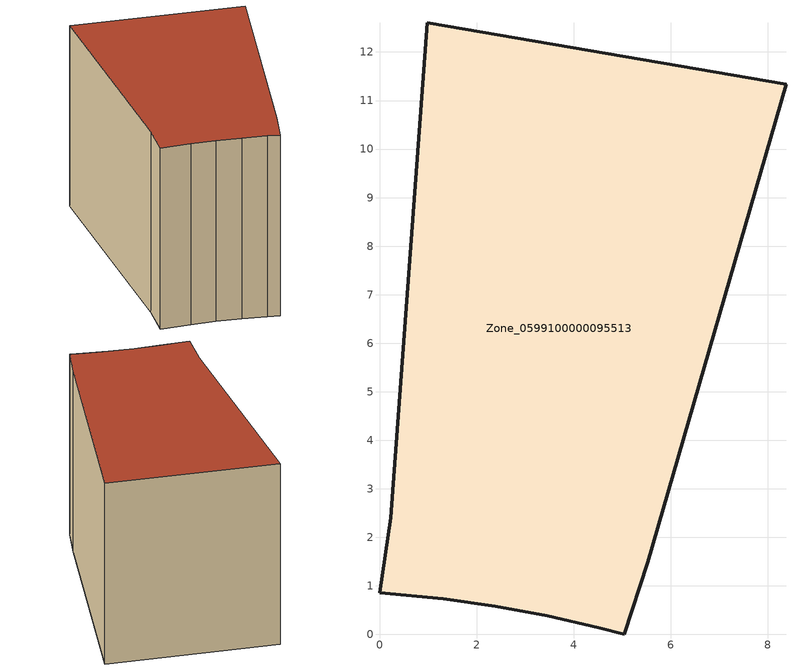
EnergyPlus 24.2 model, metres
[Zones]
Zone_0599100000095513
 floor ground (C_G): 8.37,11.34 5.52,1.48 5.04,0 4.52,0.14 3.46,0.39 2.39,0.59 1.31,0.74 0,0.86 0.23,2.4 0.98,12.61 z0
 wall outside (C_F): 0,0.86 1.31,0.74 2.39,0.59 3.46,0.39 4.52,0.14 5.04,0 5.52,1.48 8.37,11.34 0.98,12.61 0.23,2.4 0,0.86 z0:8.42
 roof outside (C_R): 0.23,2.4 0,0.86 1.31,0.74 2.39,0.59 3.46,0.39 4.52,0.14 5.04,0 5.52,1.48 8.37,11.34 0.98,12.61 z8.42
[BUILDING]
Pand.0599100000095513: North Axis=0; Terrain=City; Loads Convergence Tolerance Value=0.04; Temperature Convergence Tolerance Value=0.4; Solar Distribution=FullExterior; Maximum Number of Warmup Days=25; Minimum Number of Warmup Days=1
[Site:Location]
Rotterdam.The.Hague.AP_ZH_NLD Design_Conditions: Latitude=51.96; Longitude=4.45; Time Zone=1; Elevation=-4.5
[SITE:GROUNDTEMPERATURE:BUILDINGSURFACE]
18, 18, 18, 18, 18, 18, 18, 18, 18, 18, 18, 18
[MATERIAL] Thermal Absorptance=0.9; Solar Absorptance=0.7; Visible Absorptance=0.7
Name | Roughness | Thickness | Conductivity | Density | Specific Heat
G.TI.1992-2005 | MediumSmooth | 0.15 | 0.06 | 540 | 1210
F.TI.1992-2005 | Rough | 0.3 | 0.12 | 1920 | 840
R.TI.1992-2005 | MediumRough | 0.2 | 0.08 | 1500 | 1000
[CONSTRUCTION]
C_G: G.TI.1992-2005
C_F: F.TI.1992-2005
C_R: R.TI.1992-2005
[ZONE]
Zone_0599100000095513: Type=1; Multiplier=1; Ceiling Height=Autocalculate; Volume=Autocalculate; Floor Area=autocalculate; Part of Total Floor Area=Yes
[ZONEINFILTRATION:DESIGNFLOWRATE]
Infil_Zone_0599100000095513: Zone or ZoneList or Space or SpaceList=Zone_0599100000095513; Schedule=AlwaysOn; Design Flow Rate Calculation Method=Flow/Area; Flow Rate per Floor Area=0.0015; Constant Term Coefficient=1; Temperature Term Coefficient=0; Velocity Term Coefficient=0; Velocity Squared Term Coefficient=0
[HVACTEMPLATE:ZONE:IDEALLOADSAIRSYSTEM]
Zone_0599100000095513: Maximum Heating Supply Air Temperature=50; Minimum Cooling Supply Air Temperature=13; Maximum Heating Supply Air Humidity Ratio=0.0156; Minimum Cooling Supply Air Humidity Ratio=0.0077; Heating Limit=NoLimit; Cooling Limit=NoLimit; Dehumidification Control Type=ConstantSensibleHeatRatio; Cooling Sensible Heat Ratio=0.7; Dehumidification Setpoint=60; Humidification Control Type=None; Humidification Setpoint=30; Outdoor Air Method=None; Outdoor Air Flow Rate per Person=0.00944; Outdoor Air Flow Rate per Zone Floor Area=0; Outdoor Air Flow Rate per Zone=0; Demand Controlled Ventilation Type=None; Outdoor Air Economizer Type=NoEconomizer; Heat Recovery Type=None; Sensible Heat Recovery Effectiveness=0.7; Latent Heat Recovery Effectiveness=0.65
[ZONECONTROL:THERMOSTAT]
ThermostatControl_Zone_0599100000095513: Zone or ZoneList=Zone_0599100000095513; Control Type Schedule=DualSetpointControlType; Control 1=Thermostat_Zone_0599100000095513; Temperature Difference Between Cutout And Setpoint=0
[THERMOSTATSETPOINT:DUALSETPOINT]
Thermostat_Zone_0599100000095513: Heating Setpoint Temperature Schedule=HeatingSetpoint_Zone_0599100000095513; Cooling Setpoint Temperature Schedule=CoolingSetpoint_Zone_0599100000095513
[SCHEDULE:COMPACT]
HeatingSetpoint_Zone_0599100000095513: Through: 12/31, For: AllDays, Until: 24:00, 21
CoolingSetpoint_Zone_0599100000095513: Through: 12/31, For: AllDays, Until: 24:00, 24
DualSetpointControlType: Through: 12/31, For: AllDays, Until: 24:00, 4
AlwaysOn: Through: 12/31, For: AllDays, Until: 24:00, 1
